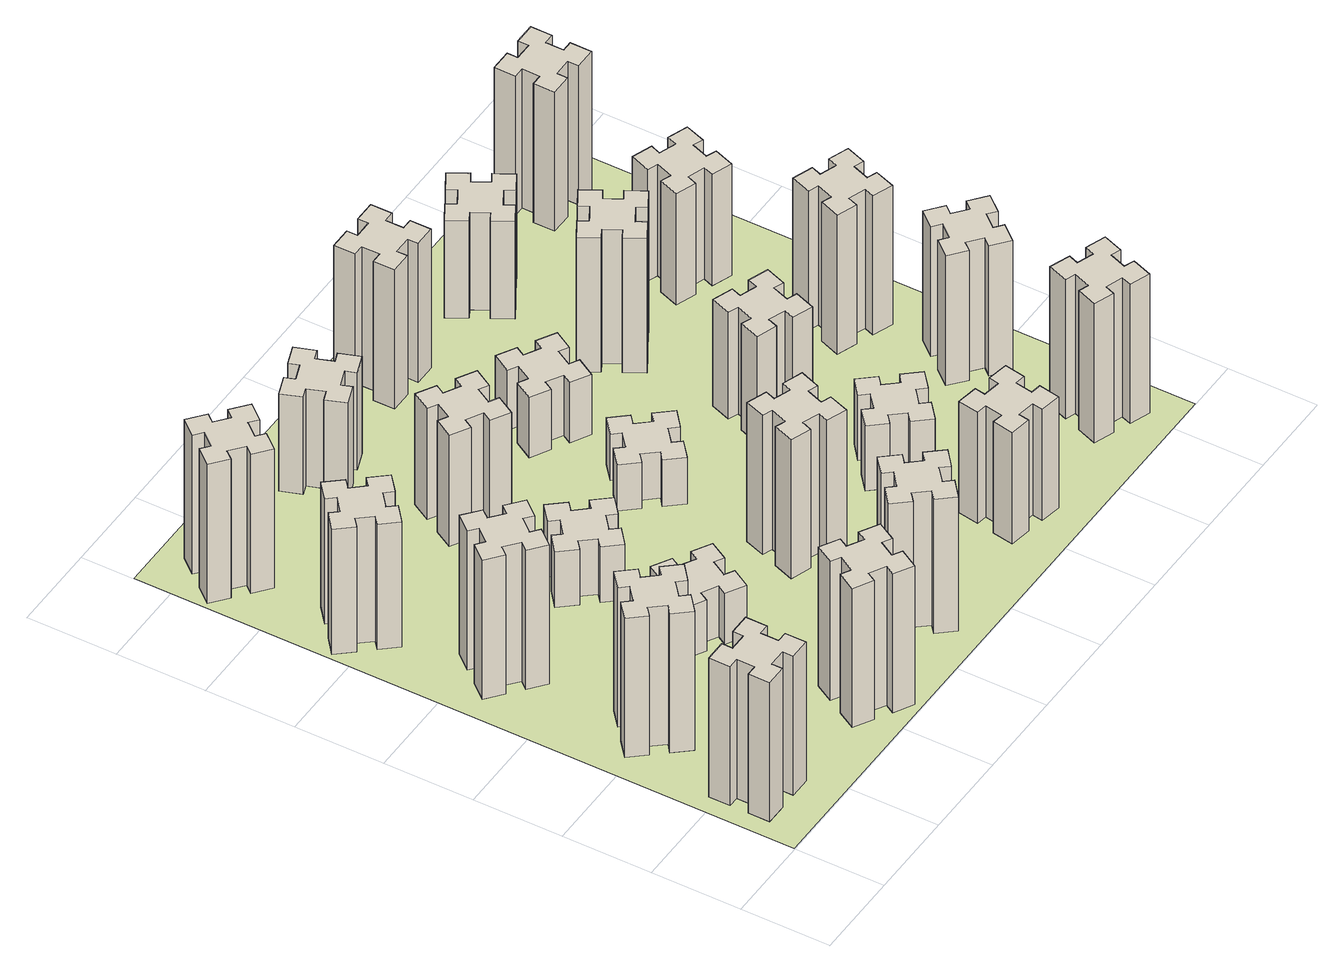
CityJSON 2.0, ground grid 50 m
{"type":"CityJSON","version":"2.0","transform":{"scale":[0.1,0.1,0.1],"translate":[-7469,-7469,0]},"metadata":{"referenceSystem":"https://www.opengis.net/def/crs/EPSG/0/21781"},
"CityObjects":{
"building1":{"type":"Building","attributes":{"class":"1000","function":"1000","usage":"1000","yearOfConstruction":2016,"roofType":"1000","measuredHeight":90,"storeysAboveGround":30,"storeysBelowGround":0},"geometry":[{"type":"Solid","lod":"1","boundaries":[[[[0,1,2,3,4,5,6,7,8,9,10,11,12,13,14,15,16,17,18,19]],[[17,16,20,21]],[[16,15,22,20]],[[15,14,23,22]],[[14,13,24,23]],[[13,12,25,24]],[[12,11,26,25]],[[11,10,27,26]],[[10,9,28,27]],[[9,8,29,28]],[[8,7,30,29]],[[7,6,31,30]],[[6,5,32,31]],[[5,4,33,32]],[[4,3,34,33]],[[3,2,35,34]],[[2,1,36,35]],[[1,0,37,36]],[[0,19,38,37]],[[19,18,39,38]],[[18,17,21,39]],[[24,25,26,27,28,29,30,31,32,33,34,35,36,37,38,39,21,20,22,23]]]]}]},
"building2":{"type":"Building","attributes":{"class":"1000","function":"1000","usage":"1000","yearOfConstruction":2016,"roofType":"1000","measuredHeight":90,"storeysAboveGround":30,"storeysBelowGround":0},"geometry":[{"type":"Solid","lod":"1","boundaries":[[[[40,41,42,43,44,45,46,47,48,49,50,51,52,53,54,55,56,57,58,59]],[[57,56,60,61]],[[56,55,62,60]],[[55,54,63,62]],[[54,53,64,63]],[[53,52,65,64]],[[52,51,66,65]],[[51,50,67,66]],[[50,49,68,67]],[[49,48,69,68]],[[48,47,70,69]],[[47,46,71,70]],[[46,45,72,71]],[[45,44,73,72]],[[44,43,74,73]],[[43,42,75,74]],[[42,41,76,75]],[[41,40,77,76]],[[40,59,78,77]],[[59,58,79,78]],[[58,57,61,79]],[[64,65,66,67,68,69,70,71,72,73,74,75,76,77,78,79,61,60,62,63]]]]}]},
"building3":{"type":"Building","attributes":{"class":"1000","function":"1000","usage":"1000","yearOfConstruction":2016,"roofType":"1000","measuredHeight":90,"storeysAboveGround":30,"storeysBelowGround":0},"geometry":[{"type":"Solid","lod":"1","boundaries":[[[[80,81,82,83,84,85,86,87,88,89,90,91,92,93,94,95,96,97,98,99]],[[97,96,100,101]],[[96,95,102,100]],[[95,94,103,102]],[[94,93,104,103]],[[93,92,105,104]],[[92,91,106,105]],[[91,90,107,106]],[[90,89,108,107]],[[89,88,109,108]],[[88,87,110,109]],[[87,86,111,110]],[[86,85,112,111]],[[85,84,113,112]],[[84,83,114,113]],[[83,82,115,114]],[[82,81,116,115]],[[81,80,117,116]],[[80,99,118,117]],[[99,98,119,118]],[[98,97,101,119]],[[104,105,106,107,108,109,110,111,112,113,114,115,116,117,118,119,101,100,102,103]]]]}]},
"building4":{"type":"Building","attributes":{"class":"1000","function":"1000","usage":"1000","yearOfConstruction":2016,"roofType":"1000","measuredHeight":81,"storeysAboveGround":30,"storeysBelowGround":0},"geometry":[{"type":"Solid","lod":"1","boundaries":[[[[120,121,122,123,124,125,126,127,128,129,130,131,132,133,134,135,136,137,138,139]],[[137,136,140,141]],[[136,135,142,140]],[[135,134,143,142]],[[134,133,144,143]],[[133,132,145,144]],[[132,131,146,145]],[[131,130,147,146]],[[130,129,148,147]],[[129,128,149,148]],[[128,127,150,149]],[[127,126,151,150]],[[126,125,152,151]],[[125,124,153,152]],[[124,123,154,153]],[[123,122,155,154]],[[122,121,156,155]],[[121,120,157,156]],[[120,139,158,157]],[[139,138,159,158]],[[138,137,141,159]],[[144,145,146,147,148,149,150,151,152,153,154,155,156,157,158,159,141,140,142,143]]]]}]},
"building5":{"type":"Building","attributes":{"class":"1000","function":"1000","usage":"1000","yearOfConstruction":2016,"roofType":"1000","measuredHeight":90,"storeysAboveGround":30,"storeysBelowGround":0},"geometry":[{"type":"Solid","lod":"1","boundaries":[[[[160,161,162,163,164,165,166,167,168,169,170,171,172,173,174,175,176,177,178,179]],[[177,176,180,181]],[[176,175,182,180]],[[175,174,183,182]],[[174,173,184,183]],[[173,172,185,184]],[[172,171,186,185]],[[171,170,187,186]],[[170,169,188,187]],[[169,168,189,188]],[[168,167,190,189]],[[167,166,191,190]],[[166,165,192,191]],[[165,164,193,192]],[[164,163,194,193]],[[163,162,195,194]],[[162,161,196,195]],[[161,160,197,196]],[[160,179,198,197]],[[179,178,199,198]],[[178,177,181,199]],[[184,185,186,187,188,189,190,191,192,193,194,195,196,197,198,199,181,180,182,183]]]]}]},
"building6":{"type":"Building","attributes":{"class":"1000","function":"1000","usage":"1000","yearOfConstruction":2016,"roofType":"1000","measuredHeight":90,"storeysAboveGround":30,"storeysBelowGround":0},"geometry":[{"type":"Solid","lod":"1","boundaries":[[[[200,201,202,203,204,205,206,207,208,209,210,211,212,213,214,215,216,217,218,219]],[[217,216,220,221]],[[216,215,222,220]],[[215,214,223,222]],[[214,213,224,223]],[[213,212,225,224]],[[212,211,226,225]],[[211,210,227,226]],[[210,209,228,227]],[[209,208,229,228]],[[208,207,230,229]],[[207,206,231,230]],[[206,205,232,231]],[[205,204,233,232]],[[204,203,234,233]],[[203,202,235,234]],[[202,201,236,235]],[[201,200,237,236]],[[200,219,238,237]],[[219,218,239,238]],[[218,217,221,239]],[[224,225,226,227,228,229,230,231,232,233,234,235,236,237,238,239,221,220,222,223]]]]}]},
"building7":{"type":"Building","attributes":{"class":"1000","function":"1000","usage":"1000","yearOfConstruction":2016,"roofType":"1000","measuredHeight":33,"storeysAboveGround":30,"storeysBelowGround":0},"geometry":[{"type":"Solid","lod":"1","boundaries":[[[[240,241,242,243,244,245,246,247,248,249,250,251,252,253,254,255,256,257,258,259]],[[257,256,260,261]],[[256,255,262,260]],[[255,254,263,262]],[[254,253,264,263]],[[253,252,265,264]],[[252,251,266,265]],[[251,250,267,266]],[[250,249,268,267]],[[249,248,269,268]],[[248,247,270,269]],[[247,246,271,270]],[[246,245,272,271]],[[245,244,273,272]],[[244,243,274,273]],[[243,242,275,274]],[[242,241,276,275]],[[241,240,277,276]],[[240,259,278,277]],[[259,258,279,278]],[[258,257,261,279]],[[264,265,266,267,268,269,270,271,272,273,274,275,276,277,278,279,261,260,262,263]]]]}]},
"building8":{"type":"Building","attributes":{"class":"1000","function":"1000","usage":"1000","yearOfConstruction":2016,"roofType":"1000","measuredHeight":36,"storeysAboveGround":30,"storeysBelowGround":0},"geometry":[{"type":"Solid","lod":"1","boundaries":[[[[280,281,282,283,284,285,286,287,288,289,290,291,292,293,294,295,296,297,298,299]],[[297,296,300,301]],[[296,295,302,300]],[[295,294,303,302]],[[294,293,304,303]],[[293,292,305,304]],[[292,291,306,305]],[[291,290,307,306]],[[290,289,308,307]],[[289,288,309,308]],[[288,287,310,309]],[[287,286,311,310]],[[286,285,312,311]],[[285,284,313,312]],[[284,283,314,313]],[[283,282,315,314]],[[282,281,316,315]],[[281,280,317,316]],[[280,299,318,317]],[[299,298,319,318]],[[298,297,301,319]],[[304,305,306,307,308,309,310,311,312,313,314,315,316,317,318,319,301,300,302,303]]]]}]},
"building9":{"type":"Building","attributes":{"class":"1000","function":"1000","usage":"1000","yearOfConstruction":2016,"roofType":"1000","measuredHeight":87,"storeysAboveGround":30,"storeysBelowGround":0},"geometry":[{"type":"Solid","lod":"1","boundaries":[[[[320,321,322,323,324,325,326,327,328,329,330,331,332,333,334,335,336,337,338,339]],[[337,336,340,341]],[[336,335,342,340]],[[335,334,343,342]],[[334,333,344,343]],[[333,332,345,344]],[[332,331,346,345]],[[331,330,347,346]],[[330,329,348,347]],[[329,328,349,348]],[[328,327,350,349]],[[327,326,351,350]],[[326,325,352,351]],[[325,324,353,352]],[[324,323,354,353]],[[323,322,355,354]],[[322,321,356,355]],[[321,320,357,356]],[[320,339,358,357]],[[339,338,359,358]],[[338,337,341,359]],[[344,345,346,347,348,349,350,351,352,353,354,355,356,357,358,359,341,340,342,343]]]]}]},
"building10":{"type":"Building","attributes":{"class":"1000","function":"1000","usage":"1000","yearOfConstruction":2016,"roofType":"1000","measuredHeight":72,"storeysAboveGround":30,"storeysBelowGround":0},"geometry":[{"type":"Solid","lod":"1","boundaries":[[[[360,361,362,363,364,365,366,367,368,369,370,371,372,373,374,375,376,377,378,379]],[[377,376,380,381]],[[376,375,382,380]],[[375,374,383,382]],[[374,373,384,383]],[[373,372,385,384]],[[372,371,386,385]],[[371,370,387,386]],[[370,369,388,387]],[[369,368,389,388]],[[368,367,390,389]],[[367,366,391,390]],[[366,365,392,391]],[[365,364,393,392]],[[364,363,394,393]],[[363,362,395,394]],[[362,361,396,395]],[[361,360,397,396]],[[360,379,398,397]],[[379,378,399,398]],[[378,377,381,399]],[[384,385,386,387,388,389,390,391,392,393,394,395,396,397,398,399,381,380,382,383]]]]}]},
"building11":{"type":"Building","attributes":{"class":"1000","function":"1000","usage":"1000","yearOfConstruction":2016,"roofType":"1000","measuredHeight":63,"storeysAboveGround":30,"storeysBelowGround":0},"geometry":[{"type":"Solid","lod":"1","boundaries":[[[[400,401,402,403,404,405,406,407,408,409,410,411,412,413,414,415,416,417,418,419]],[[417,416,420,421]],[[416,415,422,420]],[[415,414,423,422]],[[414,413,424,423]],[[413,412,425,424]],[[412,411,426,425]],[[411,410,427,426]],[[410,409,428,427]],[[409,408,429,428]],[[408,407,430,429]],[[407,406,431,430]],[[406,405,432,431]],[[405,404,433,432]],[[404,403,434,433]],[[403,402,435,434]],[[402,401,436,435]],[[401,400,437,436]],[[400,419,438,437]],[[419,418,439,438]],[[418,417,421,439]],[[424,425,426,427,428,429,430,431,432,433,434,435,436,437,438,439,421,420,422,423]]]]}]},
"building12":{"type":"Building","attributes":{"class":"1000","function":"1000","usage":"1000","yearOfConstruction":2016,"roofType":"1000","measuredHeight":90,"storeysAboveGround":30,"storeysBelowGround":0},"geometry":[{"type":"Solid","lod":"1","boundaries":[[[[440,441,442,443,444,445,446,447,448,449,450,451,452,453,454,455,456,457,458,459]],[[457,456,460,461]],[[456,455,462,460]],[[455,454,463,462]],[[454,453,464,463]],[[453,452,465,464]],[[452,451,466,465]],[[451,450,467,466]],[[450,449,468,467]],[[449,448,469,468]],[[448,447,470,469]],[[447,446,471,470]],[[446,445,472,471]],[[445,444,473,472]],[[444,443,474,473]],[[443,442,475,474]],[[442,441,476,475]],[[441,440,477,476]],[[440,459,478,477]],[[459,458,479,478]],[[458,457,461,479]],[[464,465,466,467,468,469,470,471,472,473,474,475,476,477,478,479,461,460,462,463]]]]}]},
"building13":{"type":"Building","attributes":{"class":"1000","function":"1000","usage":"1000","yearOfConstruction":2016,"roofType":"1000","measuredHeight":30,"storeysAboveGround":30,"storeysBelowGround":0},"geometry":[{"type":"Solid","lod":"1","boundaries":[[[[480,481,482,483,484,485,486,487,488,489,490,491,492,493,494,495,496,497,498,499]],[[497,496,500,501]],[[496,495,502,500]],[[495,494,503,502]],[[494,493,504,503]],[[493,492,505,504]],[[492,491,506,505]],[[491,490,507,506]],[[490,489,508,507]],[[489,488,509,508]],[[488,487,510,509]],[[487,486,511,510]],[[486,485,512,511]],[[485,484,513,512]],[[484,483,514,513]],[[483,482,515,514]],[[482,481,516,515]],[[481,480,517,516]],[[480,499,518,517]],[[499,498,519,518]],[[498,497,501,519]],[[504,505,506,507,508,509,510,511,512,513,514,515,516,517,518,519,501,500,502,503]]]]}]},
"building14":{"type":"Building","attributes":{"class":"1000","function":"1000","usage":"1000","yearOfConstruction":2016,"roofType":"1000","measuredHeight":72,"storeysAboveGround":30,"storeysBelowGround":0},"geometry":[{"type":"Solid","lod":"1","boundaries":[[[[520,521,522,523,524,525,526,527,528,529,530,531,532,533,534,535,536,537,538,539]],[[537,536,540,541]],[[536,535,542,540]],[[535,534,543,542]],[[534,533,544,543]],[[533,532,545,544]],[[532,531,546,545]],[[531,530,547,546]],[[530,529,548,547]],[[529,528,549,548]],[[528,527,550,549]],[[527,526,551,550]],[[526,525,552,551]],[[525,524,553,552]],[[524,523,554,553]],[[523,522,555,554]],[[522,521,556,555]],[[521,520,557,556]],[[520,539,558,557]],[[539,538,559,558]],[[538,537,541,559]],[[544,545,546,547,548,549,550,551,552,553,554,555,556,557,558,559,541,540,542,543]]]]}]},
"building15":{"type":"Building","attributes":{"class":"1000","function":"1000","usage":"1000","yearOfConstruction":2016,"roofType":"1000","measuredHeight":39,"storeysAboveGround":30,"storeysBelowGround":0},"geometry":[{"type":"Solid","lod":"1","boundaries":[[[[560,561,562,563,564,565,566,567,568,569,570,571,572,573,574,575,576,577,578,579]],[[577,576,580,581]],[[576,575,582,580]],[[575,574,583,582]],[[574,573,584,583]],[[573,572,585,584]],[[572,571,586,585]],[[571,570,587,586]],[[570,569,588,587]],[[569,568,589,588]],[[568,567,590,589]],[[567,566,591,590]],[[566,565,592,591]],[[565,564,593,592]],[[564,563,594,593]],[[563,562,595,594]],[[562,561,596,595]],[[561,560,597,596]],[[560,579,598,597]],[[579,578,599,598]],[[578,577,581,599]],[[584,585,586,587,588,589,590,591,592,593,594,595,596,597,598,599,581,580,582,583]]]]}]},
"building16":{"type":"Building","attributes":{"class":"1000","function":"1000","usage":"1000","yearOfConstruction":2016,"roofType":"1000","measuredHeight":90,"storeysAboveGround":30,"storeysBelowGround":0},"geometry":[{"type":"Solid","lod":"1","boundaries":[[[[600,601,602,603,604,605,606,607,608,609,610,611,612,613,614,615,616,617,618,619]],[[617,616,620,621]],[[616,615,622,620]],[[615,614,623,622]],[[614,613,624,623]],[[613,612,625,624]],[[612,611,626,625]],[[611,610,627,626]],[[610,609,628,627]],[[609,608,629,628]],[[608,607,630,629]],[[607,606,631,630]],[[606,605,632,631]],[[605,604,633,632]],[[604,603,634,633]],[[603,602,635,634]],[[602,601,636,635]],[[601,600,637,636]],[[600,619,638,637]],[[619,618,639,638]],[[618,617,621,639]],[[624,625,626,627,628,629,630,631,632,633,634,635,636,637,638,639,621,620,622,623]]]]}]},
"building17":{"type":"Building","attributes":{"class":"1000","function":"1000","usage":"1000","yearOfConstruction":2016,"roofType":"1000","measuredHeight":42,"storeysAboveGround":30,"storeysBelowGround":0},"geometry":[{"type":"Solid","lod":"1","boundaries":[[[[640,641,642,643,644,645,646,647,648,649,650,651,652,653,654,655,656,657,658,659]],[[657,656,660,661]],[[656,655,662,660]],[[655,654,663,662]],[[654,653,664,663]],[[653,652,665,664]],[[652,651,666,665]],[[651,650,667,666]],[[650,649,668,667]],[[649,648,669,668]],[[648,647,670,669]],[[647,646,671,670]],[[646,645,672,671]],[[645,644,673,672]],[[644,643,674,673]],[[643,642,675,674]],[[642,641,676,675]],[[641,640,677,676]],[[640,659,678,677]],[[659,658,679,678]],[[658,657,661,679]],[[664,665,666,667,668,669,670,671,672,673,674,675,676,677,678,679,661,660,662,663]]]]}]},
"building18":{"type":"Building","attributes":{"class":"1000","function":"1000","usage":"1000","yearOfConstruction":2016,"roofType":"1000","measuredHeight":69,"storeysAboveGround":30,"storeysBelowGround":0},"geometry":[{"type":"Solid","lod":"1","boundaries":[[[[680,681,682,683,684,685,686,687,688,689,690,691,692,693,694,695,696,697,698,699]],[[697,696,700,701]],[[696,695,702,700]],[[695,694,703,702]],[[694,693,704,703]],[[693,692,705,704]],[[692,691,706,705]],[[691,690,707,706]],[[690,689,708,707]],[[689,688,709,708]],[[688,687,710,709]],[[687,686,711,710]],[[686,685,712,711]],[[685,684,713,712]],[[684,683,714,713]],[[683,682,715,714]],[[682,681,716,715]],[[681,680,717,716]],[[680,699,718,717]],[[699,698,719,718]],[[698,697,701,719]],[[704,705,706,707,708,709,710,711,712,713,714,715,716,717,718,719,701,700,702,703]]]]}]},
"building19":{"type":"Building","attributes":{"class":"1000","function":"1000","usage":"1000","yearOfConstruction":2016,"roofType":"1000","measuredHeight":87,"storeysAboveGround":30,"storeysBelowGround":0},"geometry":[{"type":"Solid","lod":"1","boundaries":[[[[720,721,722,723,724,725,726,727,728,729,730,731,732,733,734,735,736,737,738,739]],[[737,736,740,741]],[[736,735,742,740]],[[735,734,743,742]],[[734,733,744,743]],[[733,732,745,744]],[[732,731,746,745]],[[731,730,747,746]],[[730,729,748,747]],[[729,728,749,748]],[[728,727,750,749]],[[727,726,751,750]],[[726,725,752,751]],[[725,724,753,752]],[[724,723,754,753]],[[723,722,755,754]],[[722,721,756,755]],[[721,720,757,756]],[[720,739,758,757]],[[739,738,759,758]],[[738,737,741,759]],[[744,745,746,747,748,749,750,751,752,753,754,755,756,757,758,759,741,740,742,743]]]]}]},
"building20":{"type":"Building","attributes":{"class":"1000","function":"1000","usage":"1000","yearOfConstruction":2016,"roofType":"1000","measuredHeight":90,"storeysAboveGround":30,"storeysBelowGround":0},"geometry":[{"type":"Solid","lod":"1","boundaries":[[[[760,761,762,763,764,765,766,767,768,769,770,771,772,773,774,775,776,777,778,779]],[[777,776,780,781]],[[776,775,782,780]],[[775,774,783,782]],[[774,773,784,783]],[[773,772,785,784]],[[772,771,786,785]],[[771,770,787,786]],[[770,769,788,787]],[[769,768,789,788]],[[768,767,790,789]],[[767,766,791,790]],[[766,765,792,791]],[[765,764,793,792]],[[764,763,794,793]],[[763,762,795,794]],[[762,761,796,795]],[[761,760,797,796]],[[760,779,798,797]],[[779,778,799,798]],[[778,777,781,799]],[[784,785,786,787,788,789,790,791,792,793,794,795,796,797,798,799,781,780,782,783]]]]}]},
"building21":{"type":"Building","attributes":{"class":"1000","function":"1000","usage":"1000","yearOfConstruction":2016,"roofType":"1000","measuredHeight":63,"storeysAboveGround":30,"storeysBelowGround":0},"geometry":[{"type":"Solid","lod":"1","boundaries":[[[[800,801,802,803,804,805,806,807,808,809,810,811,812,813,814,815,816,817,818,819]],[[817,816,820,821]],[[816,815,822,820]],[[815,814,823,822]],[[814,813,824,823]],[[813,812,825,824]],[[812,811,826,825]],[[811,810,827,826]],[[810,809,828,827]],[[809,808,829,828]],[[808,807,830,829]],[[807,806,831,830]],[[806,805,832,831]],[[805,804,833,832]],[[804,803,834,833]],[[803,802,835,834]],[[802,801,836,835]],[[801,800,837,836]],[[800,819,838,837]],[[819,818,839,838]],[[818,817,821,839]],[[824,825,826,827,828,829,830,831,832,833,834,835,836,837,838,839,821,820,822,823]]]]}]},
"building22":{"type":"Building","attributes":{"class":"1000","function":"1000","usage":"1000","yearOfConstruction":2016,"roofType":"1000","measuredHeight":84,"storeysAboveGround":30,"storeysBelowGround":0},"geometry":[{"type":"Solid","lod":"1","boundaries":[[[[840,841,842,843,844,845,846,847,848,849,850,851,852,853,854,855,856,857,858,859]],[[857,856,860,861]],[[856,855,862,860]],[[855,854,863,862]],[[854,853,864,863]],[[853,852,865,864]],[[852,851,866,865]],[[851,850,867,866]],[[850,849,868,867]],[[849,848,869,868]],[[848,847,870,869]],[[847,846,871,870]],[[846,845,872,871]],[[845,844,873,872]],[[844,843,874,873]],[[843,842,875,874]],[[842,841,876,875]],[[841,840,877,876]],[[840,859,878,877]],[[859,858,879,878]],[[858,857,861,879]],[[864,865,866,867,868,869,870,871,872,873,874,875,876,877,878,879,861,860,862,863]]]]}]},
"building23":{"type":"Building","attributes":{"class":"1000","function":"1000","usage":"1000","yearOfConstruction":2016,"roofType":"1000","measuredHeight":90,"storeysAboveGround":30,"storeysBelowGround":0},"geometry":[{"type":"Solid","lod":"1","boundaries":[[[[880,881,882,883,884,885,886,887,888,889,890,891,892,893,894,895,896,897,898,899]],[[897,896,900,901]],[[896,895,902,900]],[[895,894,903,902]],[[894,893,904,903]],[[893,892,905,904]],[[892,891,906,905]],[[891,890,907,906]],[[890,889,908,907]],[[889,888,909,908]],[[888,887,910,909]],[[887,886,911,910]],[[886,885,912,911]],[[885,884,913,912]],[[884,883,914,913]],[[883,882,915,914]],[[882,881,916,915]],[[881,880,917,916]],[[880,899,918,917]],[[899,898,919,918]],[[898,897,901,919]],[[904,905,906,907,908,909,910,911,912,913,914,915,916,917,918,919,901,900,902,903]]]]}]},
"building24":{"type":"Building","attributes":{"class":"1000","function":"1000","usage":"1000","yearOfConstruction":2016,"roofType":"1000","measuredHeight":72,"storeysAboveGround":30,"storeysBelowGround":0},"geometry":[{"type":"Solid","lod":"1","boundaries":[[[[920,921,922,923,924,925,926,927,928,929,930,931,932,933,934,935,936,937,938,939]],[[937,936,940,941]],[[936,935,942,940]],[[935,934,943,942]],[[934,933,944,943]],[[933,932,945,944]],[[932,931,946,945]],[[931,930,947,946]],[[930,929,948,947]],[[929,928,949,948]],[[928,927,950,949]],[[927,926,951,950]],[[926,925,952,951]],[[925,924,953,952]],[[924,923,954,953]],[[923,922,955,954]],[[922,921,956,955]],[[921,920,957,956]],[[920,939,958,957]],[[939,938,959,958]],[[938,937,941,959]],[[944,945,946,947,948,949,950,951,952,953,954,955,956,957,958,959,941,940,942,943]]]]}]},
"building25":{"type":"Building","attributes":{"class":"1000","function":"1000","usage":"1000","yearOfConstruction":2016,"roofType":"1000","measuredHeight":90,"storeysAboveGround":30,"storeysBelowGround":0},"geometry":[{"type":"Solid","lod":"1","boundaries":[[[[960,961,962,963,964,965,966,967,968,969,970,971,972,973,974,975,976,977,978,979]],[[977,976,980,981]],[[976,975,982,980]],[[975,974,983,982]],[[974,973,984,983]],[[973,972,985,984]],[[972,971,986,985]],[[971,970,987,986]],[[970,969,988,987]],[[969,968,989,988]],[[968,967,990,989]],[[967,966,991,990]],[[966,965,992,991]],[[965,964,993,992]],[[964,963,994,993]],[[963,962,995,994]],[[962,961,996,995]],[[961,960,997,996]],[[960,979,998,997]],[[979,978,999,998]],[[978,977,981,999]],[[984,985,986,987,988,989,990,991,992,993,994,995,996,997,998,999,981,980,982,983]]]]}]},
"landuse1":{"type":"LandUse","attributes":{"name":"plot1","function":"1010"},"geometry":[{"type":"MultiSurface","lod":"1","boundaries":[[[1000,1001,1002,1003]]]}]}
},
"vertices":[
[165,425,0],[165,325,0],[105,325,0],[105,205,0],[225,205,0],[225,265,0],[325,265,0],[325,205,0],[445,205,0],[445,325,0],[385,325,0],[385,425,0],[445,425,0],[445,545,0],[325,545,0],[325,485,0],[225,485,0],[225,545,0],[105,545,0],[105,425,0],[225,485,900],[225,545,900],[325,485,900],[325,545,900],[445,545,900],[445,425,900],[385,425,900],[385,325,900],[445,325,900],[445,205,900],[325,205,900],[325,265,900],[225,265,900],[225,205,900],[105,205,900],[105,325,900],[165,325,900],[165,425,900],[105,425,900],[105,545,900],
[492,1048,0],[427,1124,0],[473,1163,0],[396,1255,0],[304,1178,0],[343,1132,0],[266,1067,0],[228,1113,0],[136,1036,0],[213,944,0],[259,983,0],[323,906,0],[277,868,0],[354,776,0],[446,853,0],[408,899,0],[484,963,0],[523,917,0],[615,994,0],[538,1086,0],[484,963,900],[523,917,900],[408,899,900],[446,853,900],[354,776,900],[277,868,900],[323,906,900],[259,983,900],[213,944,900],[136,1036,900],[228,1113,900],[266,1067,900],[343,1132,900],[304,1178,900],[396,1255,900],[473,1163,900],[427,1124,900],[492,1048,900],[538,1086,900],[615,994,900],
[266,1803,0],[343,1739,0],[304,1693,0],[396,1616,0],[473,1708,0],[427,1746,0],[492,1823,0],[538,1784,0],[615,1876,0],[523,1953,0],[484,1907,0],[408,1972,0],[446,2018,0],[354,2095,0],[277,2003,0],[323,1964,0],[259,1888,0],[213,1926,0],[136,1834,0],[228,1757,0],[259,1888,900],[213,1926,900],[323,1964,900],[277,2003,900],[354,2095,900],[446,2018,900],[408,1972,900],[484,1907,900],[523,1953,900],[615,1876,900],[538,1784,900],[492,1823,900],[427,1746,900],[473,1708,900],[396,1616,900],[304,1693,900],[343,1739,900],[266,1803,900],[228,1757,900],[136,1834,900],
[243,2712,0],[166,2647,0],[128,2693,0],[36,2616,0],[113,2524,0],[159,2563,0],[223,2486,0],[177,2448,0],[254,2356,0],[346,2433,0],[308,2479,0],[384,2543,0],[423,2497,0],[515,2574,0],[438,2666,0],[392,2628,0],[327,2704,0],[373,2743,0],[296,2835,0],[204,2758,0],[327,2704,810],[373,2743,810],[392,2628,810],[438,2666,810],[515,2574,810],[423,2497,810],[384,2543,810],[308,2479,810],[346,2433,810],[254,2356,810],[177,2448,810],[223,2486,810],[159,2563,810],[113,2524,810],[36,2616,810],[128,2693,810],[166,2647,810],[243,2712,810],[204,2758,810],[296,2835,810],
[1214,346,0],[1127,396,0],[1157,448,0],[1053,508,0],[993,404,0],[1045,374,0],[995,287,0],[943,317,0],[883,213,0],[987,153,0],[1017,205,0],[1104,155,0],[1074,103,0],[1178,43,0],[1238,147,0],[1186,177,0],[1236,264,0],[1288,234,0],[1348,338,0],[1244,398,0],[1236,264,900],[1288,234,900],[1186,177,900],[1238,147,900],[1178,43,900],[1074,103,900],[1104,155,900],[1017,205,900],[987,153,900],[883,213,900],[943,317,900],[995,287,900],[1045,374,900],[993,404,900],[1053,508,900],[1157,448,900],[1127,396,900],[1214,346,900],[1244,398,900],[1348,338,900],
[384,3387,0],[308,3452,0],[346,3498,0],[254,3575,0],[177,3483,0],[223,3444,0],[159,3368,0],[113,3406,0],[36,3314,0],[128,3237,0],[166,3283,0],[243,3219,0],[204,3173,0],[296,3096,0],[373,3188,0],[327,3226,0],[392,3303,0],[438,3264,0],[515,3356,0],[423,3433,0],[392,3303,900],[438,3264,900],[327,3226,900],[373,3188,900],[296,3096,900],[204,3173,900],[243,3219,900],[166,3283,900],[128,3237,900],[36,3314,900],[113,3406,900],[159,3368,900],[223,3444,900],[177,3483,900],[254,3575,900],[346,3498,900],[308,3452,900],[384,3387,900],[423,3433,900],[515,3356,900],
[1186,1117,0],[1236,1204,0],[1288,1174,0],[1348,1278,0],[1244,1338,0],[1214,1286,0],[1127,1336,0],[1157,1388,0],[1053,1448,0],[993,1344,0],[1045,1314,0],[995,1227,0],[943,1257,0],[883,1153,0],[987,1093,0],[1017,1145,0],[1104,1095,0],[1074,1043,0],[1178,983,0],[1238,1087,0],[1104,1095,330],[1074,1043,330],[1017,1145,330],[987,1093,330],[883,1153,330],[943,1257,330],[995,1227,330],[1045,1314,330],[993,1344,330],[1053,1448,330],[1157,1388,330],[1127,1336,330],[1214,1286,330],[1244,1338,330],[1348,1278,330],[1288,1174,330],[1236,1204,330],[1186,1117,330],[1238,1087,330],[1178,983,330],
[1083,1972,0],[1006,1907,0],[968,1953,0],[876,1876,0],[953,1784,0],[999,1823,0],[1063,1746,0],[1017,1708,0],[1094,1616,0],[1186,1693,0],[1148,1739,0],[1224,1803,0],[1263,1757,0],[1355,1834,0],[1278,1926,0],[1232,1888,0],[1167,1964,0],[1213,2003,0],[1136,2095,0],[1044,2018,0],[1167,1964,360],[1213,2003,360],[1232,1888,360],[1278,1926,360],[1355,1834,360],[1263,1757,360],[1224,1803,360],[1148,1739,360],[1186,1693,360],[1094,1616,360],[1017,1708,360],[1063,1746,360],[999,1823,360],[953,1784,360],[876,1876,360],[968,1953,360],[1006,1907,360],[1083,1972,360],[1044,2018,360],[1136,2095,360],
[1639,343,0],[1703,266,0],[1657,228,0],[1734,136,0],[1826,213,0],[1788,259,0],[1864,323,0],[1903,277,0],[1995,354,0],[1918,446,0],[1872,408,0],[1807,484,0],[1853,523,0],[1776,615,0],[1684,538,0],[1723,492,0],[1646,427,0],[1608,473,0],[1516,396,0],[1593,304,0],[1646,427,870],[1608,473,870],[1723,492,870],[1684,538,870],[1776,615,870],[1853,523,870],[1807,484,870],[1872,408,870],[1918,446,870],[1995,354,870],[1903,277,870],[1864,323,870],[1788,259,870],[1826,213,870],[1734,136,870],[1657,228,870],[1703,266,870],[1639,343,870],[1593,304,870],[1516,396,870],
[1314,2666,0],[1227,2716,0],[1257,2768,0],[1153,2828,0],[1093,2724,0],[1145,2694,0],[1095,2607,0],[1043,2637,0],[983,2533,0],[1087,2473,0],[1117,2525,0],[1204,2475,0],[1174,2423,0],[1278,2363,0],[1338,2467,0],[1286,2497,0],[1336,2584,0],[1388,2554,0],[1448,2658,0],[1344,2718,0],[1336,2584,720],[1388,2554,720],[1286,2497,720],[1338,2467,720],[1278,2363,720],[1174,2423,720],[1204,2475,720],[1117,2525,720],[1087,2473,720],[983,2533,720],[1043,2637,720],[1095,2607,720],[1145,2694,720],[1093,2724,720],[1153,2828,720],[1257,2768,720],[1227,2716,720],[1314,2666,720],[1344,2718,720],[1448,2658,720],
[1125,3456,0],[1031,3422,0],[1010,3478,0],[897,3437,0],[939,3324,0],[995,3345,0],[1029,3251,0],[973,3230,0],[1014,3117,0],[1127,3159,0],[1106,3215,0],[1200,3249,0],[1220,3193,0],[1333,3234,0],[1292,3347,0],[1236,3326,0],[1202,3420,0],[1258,3440,0],[1217,3553,0],[1104,3512,0],[1202,3420,630],[1258,3440,630],[1236,3326,630],[1292,3347,630],[1333,3234,630],[1220,3193,630],[1200,3249,630],[1106,3215,630],[1127,3159,630],[1014,3117,630],[973,3230,630],[1029,3251,630],[995,3345,630],[939,3324,630],[897,3437,630],[1010,3478,630],[1031,3422,630],[1125,3456,630],[1104,3512,630],[1217,3553,630],
[1769,1200,0],[1735,1106,0],[1679,1127,0],[1637,1014,0],[1750,973,0],[1771,1029,0],[1865,995,0],[1844,939,0],[1957,897,0],[1998,1010,0],[1942,1031,0],[1976,1125,0],[2032,1104,0],[2073,1217,0],[1960,1258,0],[1940,1202,0],[1846,1236,0],[1867,1292,0],[1754,1333,0],[1713,1220,0],[1846,1236,900],[1867,1292,900],[1940,1202,900],[1960,1258,900],[2073,1217,900],[2032,1104,900],[1976,1125,900],[1942,1031,900],[1998,1010,900],[1957,897,900],[1844,939,900],[1865,995,900],[1771,1029,900],[1750,973,900],[1637,1014,900],[1679,1127,900],[1735,1106,900],[1769,1200,900],[1713,1220,900],[1754,1333,900],
[1972,1988,0],[1907,2064,0],[1953,2103,0],[1876,2195,0],[1784,2118,0],[1823,2072,0],[1746,2007,0],[1708,2053,0],[1616,1976,0],[1693,1884,0],[1739,1923,0],[1803,1846,0],[1757,1808,0],[1834,1716,0],[1926,1793,0],[1888,1839,0],[1964,1903,0],[2003,1857,0],[2095,1934,0],[2018,2026,0],[1964,1903,300],[2003,1857,300],[1888,1839,300],[1926,1793,300],[1834,1716,300],[1757,1808,300],[1803,1846,300],[1739,1923,300],[1693,1884,300],[1616,1976,300],[1708,2053,300],[1746,2007,300],[1823,2072,300],[1784,2118,300],[1876,2195,300],[1953,2103,300],[1907,2064,300],[1972,1988,300],[2018,2026,300],[2095,1934,300],
[2496,444,0],[2478,345,0],[2419,356,0],[2398,237,0],[2517,217,0],[2527,276,0],[2625,258,0],[2615,199,0],[2733,178,0],[2754,297,0],[2695,307,0],[2712,405,0],[2771,395,0],[2792,513,0],[2674,534,0],[2664,475,0],[2565,492,0],[2576,551,0],[2457,572,0],[2437,454,0],[2565,492,720],[2576,551,720],[2664,475,720],[2674,534,720],[2792,513,720],[2771,395,720],[2712,405,720],[2695,307,720],[2754,297,720],[2733,178,720],[2615,199,720],[2625,258,720],[2527,276,720],[2517,217,720],[2398,237,720],[2419,356,720],[2478,345,720],[2496,444,720],[2437,454,720],[2457,572,720],
[2026,2497,0],[2076,2584,0],[2128,2554,0],[2188,2658,0],[2084,2718,0],[2054,2666,0],[1967,2716,0],[1997,2768,0],[1893,2828,0],[1833,2724,0],[1885,2694,0],[1835,2607,0],[1783,2637,0],[1723,2533,0],[1827,2473,0],[1857,2525,0],[1944,2475,0],[1914,2423,0],[2018,2363,0],[2078,2467,0],[1944,2475,390],[1914,2423,390],[1857,2525,390],[1827,2473,390],[1723,2533,390],[1783,2637,390],[1835,2607,390],[1885,2694,390],[1833,2724,390],[1893,2828,390],[1997,2768,390],[1967,2716,390],[2054,2666,390],[2084,2718,390],[2188,2658,390],[2128,2554,390],[2076,2584,390],[2026,2497,390],[2078,2467,390],[2018,2363,390],
[1965,3385,0],[1965,3485,0],[2025,3485,0],[2025,3605,0],[1905,3605,0],[1905,3545,0],[1805,3545,0],[1805,3605,0],[1685,3605,0],[1685,3485,0],[1745,3485,0],[1745,3385,0],[1685,3385,0],[1685,3265,0],[1805,3265,0],[1805,3325,0],[1905,3325,0],[1905,3265,0],[2025,3265,0],[2025,3385,0],[1905,3325,900],[1905,3265,900],[1805,3325,900],[1805,3265,900],[1685,3265,900],[1685,3385,900],[1745,3385,900],[1745,3485,900],[1685,3485,900],[1685,3605,900],[1805,3605,900],[1805,3545,900],[1905,3545,900],[1905,3605,900],[2025,3605,900],[2025,3485,900],[1965,3485,900],[1965,3385,900],[2025,3385,900],[2025,3265,900],
[2563,1132,0],[2486,1067,0],[2448,1113,0],[2356,1036,0],[2433,944,0],[2479,983,0],[2543,906,0],[2497,868,0],[2574,776,0],[2666,853,0],[2628,899,0],[2704,963,0],[2743,917,0],[2835,994,0],[2758,1086,0],[2712,1048,0],[2647,1124,0],[2693,1163,0],[2616,1255,0],[2524,1178,0],[2647,1124,420],[2693,1163,420],[2712,1048,420],[2758,1086,420],[2835,994,420],[2743,917,420],[2704,963,420],[2628,899,420],[2666,853,420],[2574,776,420],[2497,868,420],[2543,906,420],[2479,983,420],[2433,944,420],[2356,1036,420],[2448,1113,420],[2486,1067,420],[2563,1132,420],[2524,1178,420],[2616,1255,420],
[2682,1671,0],[2716,1765,0],[2772,1744,0],[2813,1857,0],[2700,1898,0],[2680,1842,0],[2586,1876,0],[2607,1932,0],[2494,1973,0],[2453,1860,0],[2509,1840,0],[2475,1746,0],[2419,1767,0],[2377,1654,0],[2490,1613,0],[2511,1669,0],[2605,1635,0],[2584,1579,0],[2697,1537,0],[2738,1650,0],[2605,1635,690],[2584,1579,690],[2511,1669,690],[2490,1613,690],[2377,1654,690],[2419,1767,690],[2475,1746,690],[2509,1840,690],[2453,1860,690],[2494,1973,690],[2607,1932,690],[2586,1876,690],[2680,1842,690],[2700,1898,690],[2813,1857,690],[2772,1744,690],[2716,1765,690],[2682,1671,690],[2738,1650,690],[2697,1537,690],
[2607,2475,0],[2694,2525,0],[2724,2473,0],[2828,2533,0],[2768,2637,0],[2716,2607,0],[2666,2694,0],[2718,2724,0],[2658,2828,0],[2554,2768,0],[2584,2716,0],[2497,2666,0],[2467,2718,0],[2363,2658,0],[2423,2554,0],[2475,2584,0],[2525,2497,0],[2473,2467,0],[2533,2363,0],[2637,2423,0],[2525,2497,870],[2473,2467,870],[2475,2584,870],[2423,2554,870],[2363,2658,870],[2467,2718,870],[2497,2666,870],[2584,2716,870],[2554,2768,870],[2658,2828,870],[2718,2724,870],[2666,2694,870],[2716,2607,870],[2768,2637,870],[2828,2533,870],[2724,2473,870],[2694,2525,870],[2607,2475,870],[2637,2423,870],[2533,2363,870],
[3520,462,0],[3426,496,0],[3447,552,0],[3334,593,0],[3293,480,0],[3349,460,0],[3315,366,0],[3259,387,0],[3217,274,0],[3330,233,0],[3351,289,0],[3445,255,0],[3424,199,0],[3537,157,0],[3578,270,0],[3522,291,0],[3556,385,0],[3612,364,0],[3653,477,0],[3540,518,0],[3556,385,900],[3612,364,900],[3522,291,900],[3578,270,900],[3537,157,900],[3424,199,900],[3445,255,900],[3351,289,900],[3330,233,900],[3217,274,900],[3259,387,900],[3315,366,900],[3349,460,900],[3293,480,900],[3334,593,900],[3447,552,900],[3426,496,900],[3520,462,900],[3540,518,900],[3653,477,900],
[2716,3347,0],[2666,3434,0],[2718,3464,0],[2658,3568,0],[2554,3508,0],[2584,3456,0],[2497,3406,0],[2467,3458,0],[2363,3398,0],[2423,3294,0],[2475,3324,0],[2525,3237,0],[2473,3207,0],[2533,3103,0],[2637,3163,0],[2607,3215,0],[2694,3265,0],[2724,3213,0],[2828,3273,0],[2768,3377,0],[2694,3265,630],[2724,3213,630],[2607,3215,630],[2637,3163,630],[2533,3103,630],[2473,3207,630],[2525,3237,630],[2475,3324,630],[2423,3294,630],[2363,3398,630],[2467,3458,630],[2497,3406,630],[2584,3456,630],[2554,3508,630],[2658,3568,630],[2718,3464,630],[2666,3434,630],[2716,3347,630],[2768,3377,630],[2828,3273,630],
[3487,1006,0],[3552,1083,0],[3598,1044,0],[3675,1136,0],[3583,1213,0],[3544,1167,0],[3468,1232,0],[3506,1278,0],[3414,1355,0],[3337,1263,0],[3383,1224,0],[3319,1148,0],[3273,1186,0],[3196,1094,0],[3288,1017,0],[3326,1063,0],[3403,999,0],[3364,953,0],[3456,876,0],[3533,968,0],[3403,999,840],[3364,953,840],[3326,1063,840],[3288,1017,840],[3196,1094,840],[3273,1186,840],[3319,1148,840],[3383,1224,840],[3337,1263,840],[3414,1355,840],[3506,1278,840],[3468,1232,840],[3544,1167,840],[3583,1213,840],[3675,1136,840],[3598,1044,840],[3552,1083,840],[3487,1006,840],[3533,968,840],[3456,876,840],
[3420,1842,0],[3326,1876,0],[3347,1932,0],[3234,1973,0],[3193,1860,0],[3249,1840,0],[3215,1746,0],[3159,1767,0],[3117,1654,0],[3230,1613,0],[3251,1669,0],[3345,1635,0],[3324,1579,0],[3437,1537,0],[3478,1650,0],[3422,1671,0],[3456,1765,0],[3512,1744,0],[3553,1857,0],[3440,1898,0],[3456,1765,900],[3512,1744,900],[3422,1671,900],[3478,1650,900],[3437,1537,900],[3324,1579,900],[3345,1635,900],[3251,1669,900],[3230,1613,900],[3117,1654,900],[3159,1767,900],[3215,1746,900],[3249,1840,900],[3193,1860,900],[3234,1973,900],[3347,1932,900],[3326,1876,900],[3420,1842,900],[3440,1898,900],[3553,1857,900],
[3320,2682,0],[3226,2716,0],[3247,2772,0],[3134,2813,0],[3093,2700,0],[3149,2680,0],[3115,2586,0],[3059,2607,0],[3017,2494,0],[3130,2453,0],[3151,2509,0],[3245,2475,0],[3224,2419,0],[3337,2377,0],[3378,2490,0],[3322,2511,0],[3356,2605,0],[3412,2584,0],[3453,2697,0],[3340,2738,0],[3356,2605,720],[3412,2584,720],[3322,2511,720],[3378,2490,720],[3337,2377,720],[3224,2419,720],[3245,2475,720],[3151,2509,720],[3130,2453,720],[3017,2494,720],[3059,2607,720],[3115,2586,720],[3149,2680,720],[3093,2700,720],[3134,2813,720],[3247,2772,720],[3226,2716,720],[3320,2682,720],[3340,2738,720],[3453,2697,720],
[3285,3325,0],[3385,3325,0],[3385,3265,0],[3505,3265,0],[3505,3385,0],[3445,3385,0],[3445,3485,0],[3505,3485,0],[3505,3605,0],[3385,3605,0],[3385,3545,0],[3285,3545,0],[3285,3605,0],[3165,3605,0],[3165,3485,0],[3225,3485,0],[3225,3385,0],[3165,3385,0],[3165,3265,0],[3285,3265,0],[3225,3385,900],[3165,3385,900],[3225,3485,900],[3165,3485,900],[3165,3605,900],[3285,3605,900],[3285,3545,900],[3385,3545,900],[3385,3605,900],[3505,3605,900],[3505,3485,900],[3445,3485,900],[3445,3385,900],[3505,3385,900],[3505,3265,900],[3385,3265,900],[3385,3325,900],[3285,3325,900],[3285,3265,900],[3165,3265,900],
[5,3705,0],[3705,3705,0],[3705,5,0],[5,5,0]
]}
